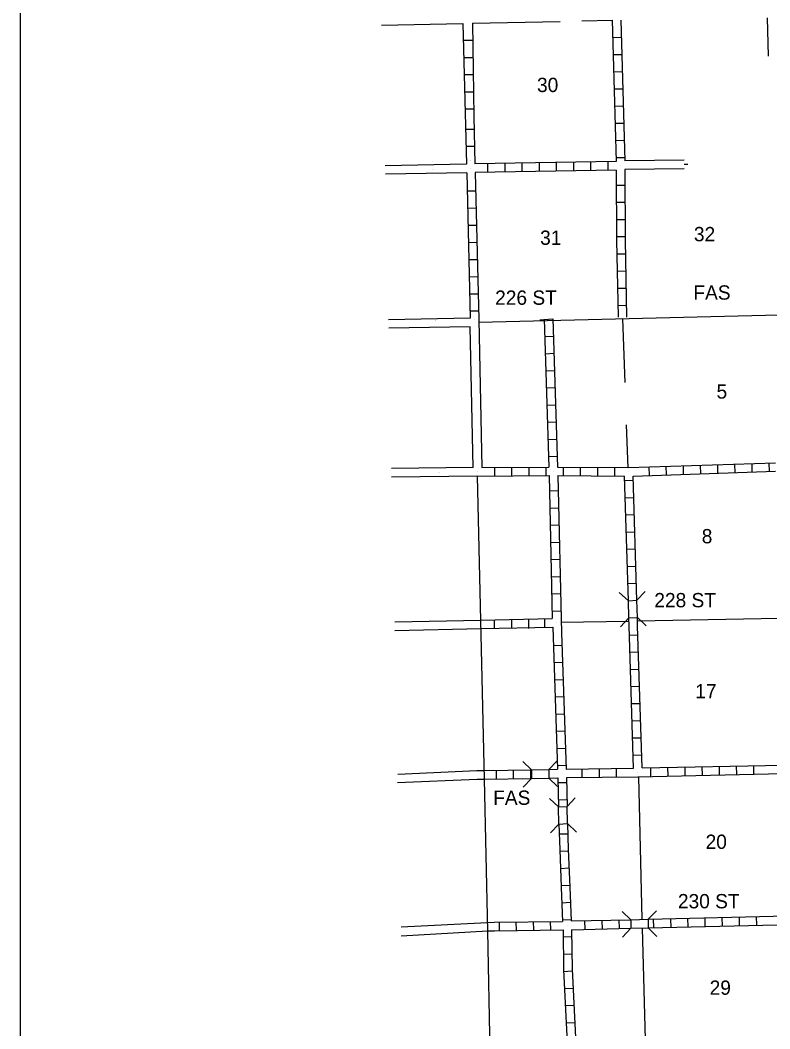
# Model space of a CAD drawing. Extents: x 2532 to 2309218, y 18983 to 16281591.
# Drawn here: x 2052537 to 2078740, y 16003263 to 16038523 of the extents above; entities that cross this region are included whole.
import ezdxf

# ---------------------------------------------------------------- set-up
doc = ezdxf.new("R2010")
doc.units = 0
for name, color, linetype in [('L11', 7, 'Continuous'), ('L13', 7, 'Continuous'), ('L14', 7, 'Continuous'), ('L18', 7, 'Continuous'), ('L2', 7, 'Continuous'), ('L21', 7, 'Continuous'), ('L23', 7, 'Continuous'), ('L30', 7, 'Continuous'), ('L4', 7, 'Continuous'), ('L53', 7, 'Continuous'), ('L8', 7, 'Continuous')]:
    doc.layers.add(name, color=color, linetype=linetype)

msp = doc.modelspace()

# ---------------------------------------------------------------- linework, layer by layer
at = {"layer": 'L11'}
for p, q in [((2068353, 16038419), (2071413, 16038482)), ((2072165, 16038497), (2073228, 16038519)), ((2075752, 16033634), (2073678, 16033602)), ((2075752, 16033323), (2073670, 16033302)), ((2068570, 16028052), (2068670, 16022885)), ((2068370, 16022885), (2068270, 16027802))]:
    msp.add_line(p, q, dxfattribs=at)
at = {"layer": 'L13'}
for p, q in [((2078653, 16038610), (2078686, 16037269)), ((2075870, 16033477), (2075752, 16033475)), ((2073586, 16028077), (2073670, 16025852)), ((2073720, 16024377), (2073778, 16022877)), ((2074111, 16017527), (2079061, 16017618)), ((2071436, 16017477), (2073811, 16017518)), ((2074145, 16012077), (2074270, 16007093)), ((2074278, 16006785), (2074411, 16001810))]:
    msp.add_line(p, q, dxfattribs=at)
at = {"layer": 'L18'}
for p, q in [((2073795, 16018227), (2073478, 16018518)), ((2074095, 16018243), (2074378, 16018552)), ((2073795, 16018227), (2074095, 16018243)), ((2073811, 16017627), (2073795, 16018227)), ((2074111, 16017643), (2074095, 16018243)), ((2073811, 16017627), (2073520, 16017318)), ((2073811, 16017627), (2074111, 16017643)), ((2074111, 16017643), (2074420, 16017352)), ((2070411, 16012318), (2070103, 16012610)), ((2070411, 16012318), (2071011, 16012327)), ((2070411, 16012318), (2070411, 16012018)), ((2071011, 16012327), (2071303, 16012635)), ((2071011, 16012327), (2071011, 16012027)), ((2070411, 16012018), (2070120, 16011710)), ((2070411, 16012018), (2071011, 16012027)), ((2071011, 16012027), (2071320, 16011735)), ((2071353, 16011018), (2071036, 16011310)), ((2071653, 16011035), (2071936, 16011343)), ((2071353, 16011018), (2071653, 16011035)), ((2071370, 16010418), (2071353, 16011018)), ((2071670, 16010435), (2071653, 16011035)), ((2071370, 16010418), (2071078, 16010110)), ((2071370, 16010418), (2071670, 16010435)), ((2071670, 16010435), (2071978, 16010143)), ((2074486, 16007093), (2074778, 16007393)), ((2073886, 16007077), (2073578, 16007368)), ((2073886, 16007077), (2074486, 16007093)), ((2073886, 16007077), (2073886, 16006777)), ((2074486, 16007093), (2074486, 16006793)), ((2073886, 16006777), (2073595, 16006468)), ((2073886, 16006777), (2074486, 16006793)), ((2074486, 16006793), (2074795, 16006493))]:
    msp.add_line(p, q, dxfattribs=at)
at = {"layer": 'L2'}
for p, q in [((2068762, 16011993), (2068528, 16022585)), ((2068878, 16006677), (2068762, 16011993)), ((2069212, 15991135), (2068878, 16006677))]:
    msp.add_line(p, q, dxfattribs=at)
at = {"layer": 'L23'}
msp.add_line((2052537, 16087986), (2052537, 16032085), dxfattribs=at)
msp.add_lwpolyline([(2052537, 16032085), (2052537, 15912525), (2303822, 15912526), (2303821, 16087987), (2052537, 16087986)], dxfattribs=at)
at = {"layer": 'L4'}
msp.add_line((2068570, 16027969), (2107752, 16028927), dxfattribs=at)
at = {"layer": 'L53'}
for p, q in [((2065170, 16038352), (2068011, 16038410)), ((2068136, 16033485), (2065295, 16033435)), ((2066961, 16033585), (2066961, 16033585)), ((2068145, 16033185), (2065303, 16033135)), ((2066961, 16033319), (2066961, 16033319)), ((2066970, 16033319), (2066970, 16033319)), ((2068261, 16028102), (2065412, 16028052)), ((2067070, 16028027), (2067070, 16028027)), ((2067070, 16028010), (2067070, 16028010)), ((2068270, 16027802), (2065420, 16027752)), ((2068370, 16022885), (2065520, 16022852)), ((2068528, 16022585), (2065520, 16022552)), ((2067170, 16022727), (2067170, 16022727)), ((2067178, 16022718), (2067178, 16022718)), ((2065637, 16017493), (2068636, 16017552)), ((2065637, 16017193), (2068645, 16017252))]:
    msp.add_line(p, q, dxfattribs=at)
for points in [[(2065728, 16011868), (2068512, 16011993), (2068762, 16011993)], [(2065737, 16012168), (2068495, 16012293), (2068753, 16012293)], [(2065853, 16006827), (2068870, 16006985)], [(2065853, 16006518), (2068878, 16006685)]]:
    msp.add_lwpolyline(points, dxfattribs=at)
at = {"layer": 'L8'}
for p, q in [((2068011, 16038410), (2068136, 16033485)), ((2068353, 16038419), (2068395, 16035152)), ((2073228, 16038519), (2073370, 16033585)), ((2073536, 16038527), (2073678, 16033602)), ((2068061, 16037819), (2068361, 16037819)), ((2073253, 16037919), (2073553, 16037927)), ((2068070, 16037219), (2068370, 16037219)), ((2073270, 16037319), (2073570, 16037327)), ((2073286, 16036719), (2073586, 16036727)), ((2068078, 16036619), (2068378, 16036619)), ((2068086, 16036019), (2068386, 16036019)), ((2073303, 16036119), (2073603, 16036127)), ((2068095, 16035419), (2068395, 16035419)), ((2073320, 16035519), (2073620, 16035527)), ((2068395, 16035152), (2068428, 16033502)), ((2073336, 16034919), (2073636, 16034927)), ((2068403, 16034702), (2068103, 16034702)), ((2073353, 16034319), (2073653, 16034327)), ((2068420, 16034102), (2068120, 16034102)), ((2068278, 16033610), (2068278, 16033610)), ((2068286, 16033610), (2068286, 16033610)), ((2073370, 16033585), (2068428, 16033502)), ((2068886, 16033202), (2068886, 16033502)), ((2069486, 16033219), (2069486, 16033519)), ((2070086, 16033227), (2070086, 16033527)), ((2070686, 16033244), (2070686, 16033535)), ((2071286, 16033252), (2071286, 16033552)), ((2071886, 16033260), (2071886, 16033560)), ((2072486, 16033277), (2072486, 16033577)), ((2073086, 16033285), (2073086, 16033585)), ((2073378, 16033719), (2073678, 16033727)), ((2073520, 16033719), (2073520, 16033719)), ((2068145, 16033185), (2068261, 16028102)), ((2068286, 16033344), (2068286, 16033344)), ((2073370, 16033285), (2068445, 16033194)), ((2068445, 16033202), (2068570, 16028060)), ((2073370, 16033285), (2073386, 16030835)), ((2073520, 16033444), (2073520, 16033444)), ((2073670, 16033302), (2073686, 16030835)), ((2068153, 16032552), (2068453, 16032560)), ((2073378, 16032760), (2073678, 16032760)), ((2073378, 16032160), (2073678, 16032160)), ((2068170, 16031952), (2068470, 16031960)), ((2068186, 16031352), (2068486, 16031360)), ((2073378, 16031560), (2073678, 16031560)), ((2068203, 16030752), (2068503, 16030760)), ((2073386, 16030960), (2073686, 16030960)), ((2073386, 16030835), (2073436, 16028144)), ((2073536, 16030835), (2073536, 16030835)), ((2073686, 16030835), (2073736, 16028144)), ((2073395, 16030352), (2073695, 16030360)), ((2068220, 16030152), (2068520, 16030160)), ((2073403, 16029752), (2073703, 16029760)), ((2068228, 16029552), (2068528, 16029560)), ((2068245, 16028952), (2068545, 16028960)), ((2073420, 16029152), (2073720, 16029160)), ((2073428, 16028552), (2073728, 16028560)), ((2068261, 16028360), (2068561, 16028360)), ((2068420, 16028052), (2068420, 16028052)), ((2070703, 16028052), (2071003, 16028069)), ((2070853, 16028060), (2071153, 16028077)), ((2070853, 16028069), (2071020, 16022902)), ((2071003, 16028069), (2071003, 16028069)), ((2071153, 16028077), (2071320, 16022902)), ((2073586, 16028144), (2073586, 16028144)), ((2070870, 16027460), (2071170, 16027477)), ((2070895, 16026860), (2071195, 16026877)), ((2070911, 16026269), (2071211, 16026277)), ((2070928, 16025669), (2071228, 16025677)), ((2070953, 16025069), (2071253, 16025077)), ((2070970, 16024469), (2071270, 16024477)), ((2070995, 16023868), (2071295, 16023877)), ((2071011, 16023268), (2071311, 16023277)), ((2068670, 16022885), (2071020, 16022902)), ((2069728, 16022593), (2069728, 16022893)), ((2070328, 16022593), (2070328, 16022893)), ((2070928, 16022602), (2070928, 16022902)), ((2071320, 16022902), (2073803, 16022885)), ((2071528, 16022602), (2071528, 16022902)), ((2072128, 16022593), (2072128, 16022893)), ((2072728, 16022593), (2072728, 16022893)), ((2073795, 16022885), (2078936, 16023052)), ((2074536, 16022610), (2074520, 16022910)), ((2075128, 16022627), (2075120, 16022927)), ((2075728, 16022643), (2075720, 16022944)), ((2076328, 16022668), (2076320, 16022968)), ((2076928, 16022685), (2076920, 16022985)), ((2077528, 16022702), (2077520, 16023002)), ((2078128, 16022718), (2078120, 16023019)), ((2078728, 16022744), (2078720, 16023044)), ((2068528, 16022735), (2068528, 16022735)), ((2068528, 16022585), (2071028, 16022602)), ((2069128, 16022585), (2069128, 16022885)), ((2071028, 16022602), (2071136, 16017602)), ((2071178, 16022752), (2071178, 16022752)), ((2071328, 16022602), (2073661, 16022585)), ((2071328, 16022602), (2071461, 16017102)), ((2073328, 16022585), (2073328, 16022885)), ((2073795, 16018227), (2073661, 16022585)), ((2073803, 16022735), (2073803, 16022735)), ((2073961, 16022585), (2078936, 16022752)), ((2074095, 16018243), (2073961, 16022585)), ((2073961, 16022427), (2073661, 16022418)), ((2071045, 16022068), (2071345, 16022077)), ((2073978, 16021827), (2073678, 16021818)), ((2071053, 16021468), (2071353, 16021477)), ((2074003, 16021227), (2073703, 16021218)), ((2071070, 16020868), (2071370, 16020877)), ((2074020, 16020627), (2073720, 16020618)), ((2071086, 16020268), (2071386, 16020277)), ((2074036, 16020027), (2073736, 16020018)), ((2071095, 16019668), (2071395, 16019677)), ((2074053, 16019427), (2073753, 16019418)), ((2071111, 16019068), (2071411, 16019077)), ((2074078, 16018827), (2073778, 16018818)), ((2071120, 16018468), (2071420, 16018477)), ((2071136, 16017868), (2071436, 16017877)), ((2073820, 16017352), (2073811, 16017627)), ((2074120, 16017352), (2074111, 16017643)), ((2068636, 16017552), (2071136, 16017602)), ((2068645, 16017252), (2071153, 16017302)), ((2069111, 16017252), (2069111, 16017552)), ((2069728, 16017260), (2069728, 16017560)), ((2070311, 16017260), (2070311, 16017560)), ((2070878, 16017293), (2070878, 16017593)), ((2071153, 16017302), (2071320, 16012335)), ((2071295, 16017452), (2071295, 16017452)), ((2073978, 16012377), (2073820, 16017352)), ((2074278, 16012385), (2074120, 16017352)), ((2071461, 16017102), (2071620, 16012343)), ((2074128, 16017027), (2073828, 16017018)), ((2071170, 16016668), (2071470, 16016677)), ((2074145, 16016427), (2073845, 16016418)), ((2071195, 16016068), (2071495, 16016077)), ((2074170, 16015827), (2073870, 16015818)), ((2071211, 16015468), (2071511, 16015477)), ((2074186, 16015227), (2073886, 16015218)), ((2071236, 16014868), (2071536, 16014877)), ((2074203, 16014627), (2073903, 16014618)), ((2071253, 16014268), (2071553, 16014277)), ((2074220, 16014027), (2073920, 16014018)), ((2071278, 16013668), (2071578, 16013677)), ((2074245, 16013427), (2073945, 16013418)), ((2071295, 16013068), (2071595, 16013077)), ((2074261, 16012835), (2073961, 16012818)), ((2069786, 16012018), (2069786, 16012318)), ((2070386, 16012027), (2070386, 16012327)), ((2071320, 16012468), (2071620, 16012477)), ((2071620, 16012343), (2073978, 16012377)), ((2072186, 16012052), (2072186, 16012352)), ((2072786, 16012060), (2072786, 16012360)), ((2073386, 16012068), (2073386, 16012368)), ((2074278, 16012385), (2079211, 16012477)), ((2074586, 16012085), (2074578, 16012385)), ((2075186, 16012102), (2075178, 16012402)), ((2075786, 16012110), (2075778, 16012410)), ((2076386, 16012127), (2076378, 16012427)), ((2076986, 16012135), (2076978, 16012435)), ((2077586, 16012152), (2077578, 16012452)), ((2078186, 16012160), (2078178, 16012460)), ((2069186, 16012002), (2069186, 16012302)), ((2071336, 16012035), (2071353, 16011018)), ((2071478, 16012193), (2071478, 16012193)), ((2071636, 16012043), (2074128, 16012077)), ((2071636, 16012043), (2071653, 16011035)), ((2074128, 16012227), (2074128, 16012227)), ((2074128, 16012077), (2079211, 16012185)), ((2071336, 16011868), (2071636, 16011877)), ((2071353, 16011268), (2071653, 16011277)), ((2071370, 16010418), (2071395, 16009527)), ((2071670, 16010435), (2071695, 16009535)), ((2071378, 16010077), (2071678, 16010077)), ((2071395, 16009535), (2071445, 16008210)), ((2071545, 16009535), (2071545, 16009535)), ((2071695, 16009543), (2071745, 16008218)), ((2071395, 16009468), (2071695, 16009485)), ((2071420, 16008868), (2071720, 16008885)), ((2071445, 16008268), (2071745, 16008285)), ((2071445, 16008202), (2071495, 16007018)), ((2071595, 16008210), (2071595, 16008210)), ((2071745, 16008218), (2071795, 16007035)), ((2071470, 16007668), (2071770, 16007685)), ((2071495, 16007068), (2071795, 16007085)), ((2071795, 16007035), (2073886, 16007077)), ((2072286, 16006743), (2072278, 16007043)), ((2072886, 16006752), (2072878, 16007052)), ((2073486, 16006768), (2073478, 16007068)), ((2074486, 16007093), (2079345, 16007210)), ((2074686, 16006802), (2074678, 16007093)), ((2075286, 16006810), (2075278, 16007110)), ((2075886, 16006827), (2075878, 16007127)), ((2076486, 16006843), (2076478, 16007143)), ((2077086, 16006852), (2077078, 16007152)), ((2077686, 16006868), (2077678, 16007168)), ((2078286, 16006885), (2078278, 16007185)), ((2069287, 16006693), (2069287, 16006993)), ((2069886, 16006702), (2069878, 16007002)), ((2070486, 16006710), (2070478, 16007010)), ((2071086, 16006718), (2071078, 16007018)), ((2071653, 16006877), (2071653, 16006877)), ((2071803, 16006727), (2073886, 16006777)), ((2074486, 16006793), (2079495, 16006910)), ((2071511, 16006477), (2071811, 16006485)), ((2071520, 16005877), (2071820, 16005885)), ((2071528, 16005268), (2071828, 16005285)), ((2071561, 16004668), (2071861, 16004685)), ((2071595, 16004077), (2071895, 16004085)), ((2071628, 16003476), (2071920, 16003485))]:
    msp.add_line(p, q, dxfattribs=at)
for points in [[(2068753, 16012293), (2070411, 16012318)], [(2071011, 16012327), (2071320, 16012335)], [(2068762, 16011993), (2070411, 16012018)], [(2071011, 16012027), (2071336, 16012035)], [(2068870, 16006985), (2069103, 16006993), (2071495, 16007018)], [(2068878, 16006685), (2069120, 16006693), (2071511, 16006727)], [(2071511, 16006727), (2071528, 16005327), (2071720, 16001618), (2071720, 16001626), (2071711, 16000785), (2071778, 15996351), (2071836, 15991068)], [(2071803, 16006727), (2071828, 16005343), (2072011, 16001776)]]:
    msp.add_lwpolyline(points, dxfattribs=at)

# ---------------------------------------------------------------- texts
at = {"layer": 'L14'}
for s, p in [('30', (2070603, 16036010)), ('31', (2070711, 16030669)), ('32', (2076086, 16030794)), ('5', (2076878, 16025294)), ('8', (2076361, 16020235)), ('17', (2076136, 16014818)), ('20', (2076495, 16009552)), ('29', (2076636, 16004452))]:
    msp.add_text(s, height=500, rotation=0.0002, dxfattribs=at).set_placement(p)
at = {"layer": 'L21'}
for p in [(2076069, 16028753), (2069070, 16011093)]:
    msp.add_text('FAS', height=499.9, rotation=0.0015, dxfattribs=at).set_placement(p)
at = {"layer": 'L30'}
for s, p in [('226 ST', (2069139, 16028573)), ('228 ST', (2074702, 16017998)), ('230 ST', (2075528, 16007475))]:
    msp.add_text(s, height=500, rotation=0.0002, dxfattribs=at).set_placement(p)

doc.saveas('drawing.dxf')
